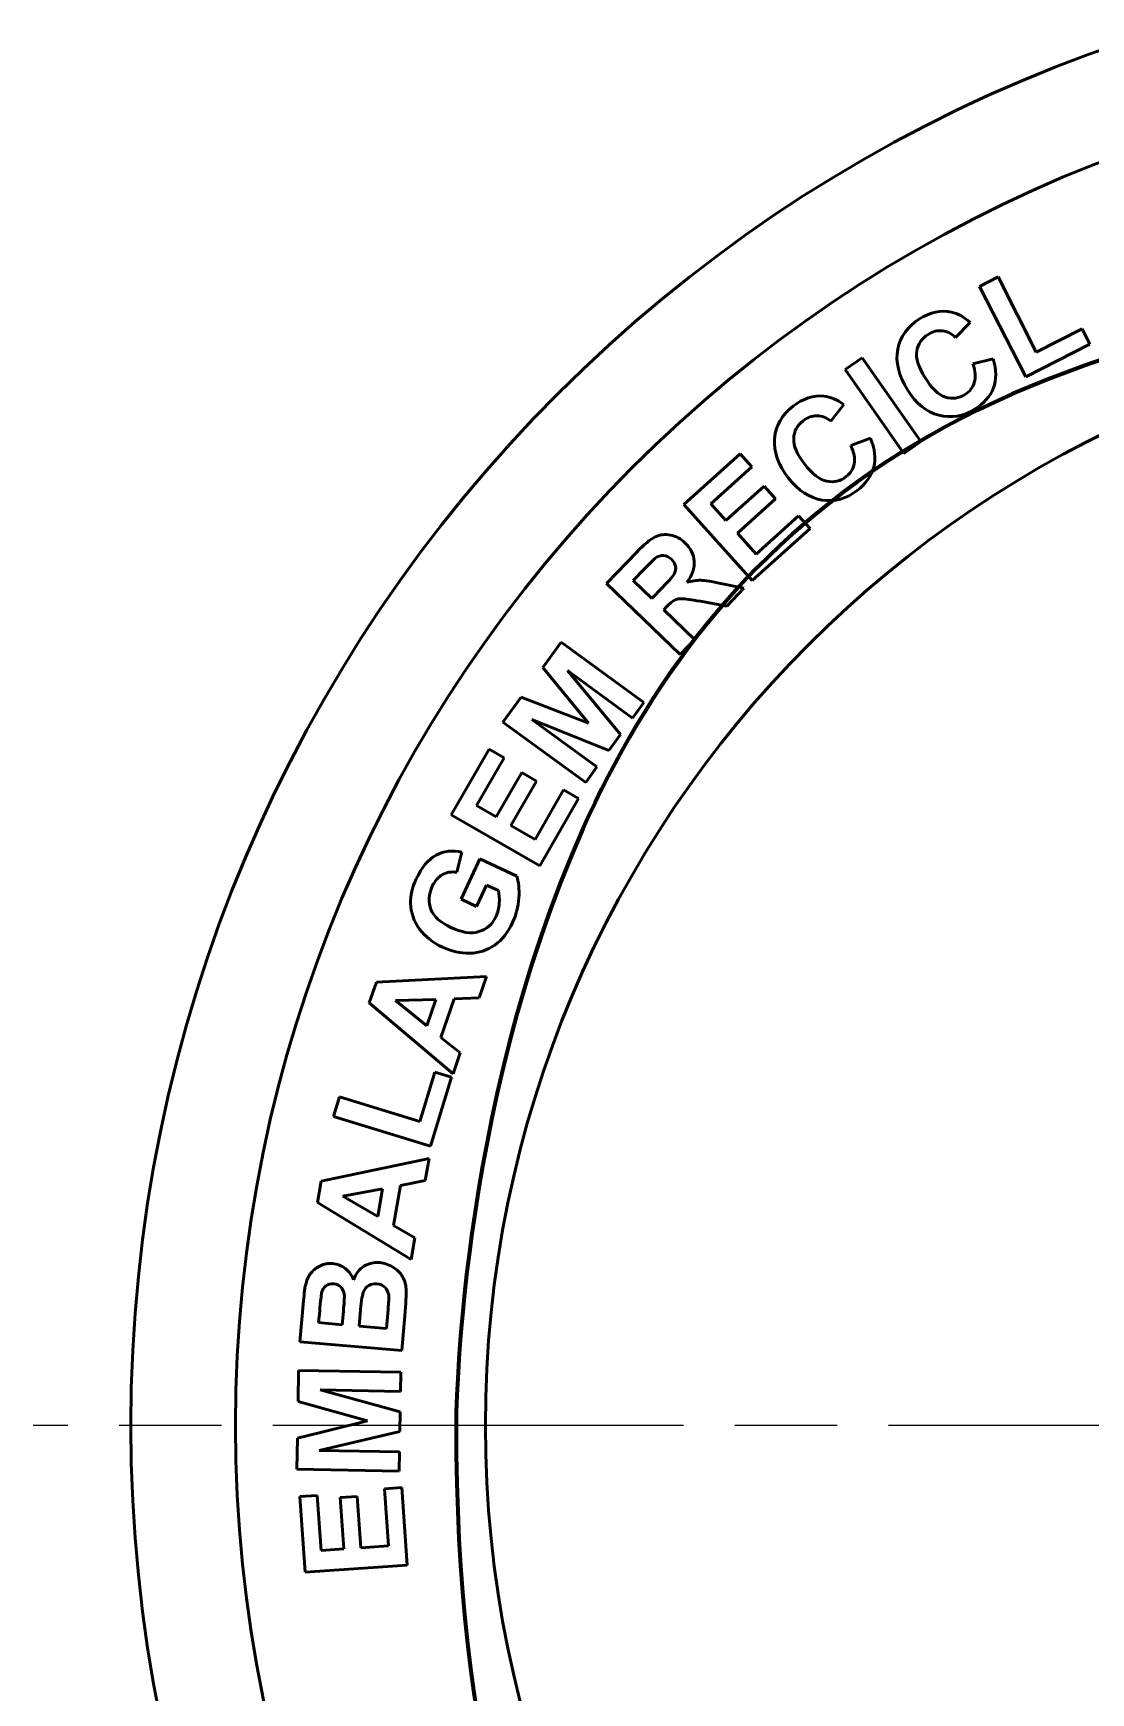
# Model space of a CAD drawing. Extents: x 0 to 822, y 0 to 581.
# Drawn here: x 594.9 to 656.7, y 363.9 to 460.9 of the extents above; entities that cross this region are included whole.
import ezdxf

# ---------------------------------------------------------------- set-up
doc = ezdxf.new("R2010")
doc.units = 0
doc.header["$LTSCALE"] = 2
doc.linetypes.add('AM_ISO08W050', pattern=[18, 12, -1.5, 3, -1.5])
doc.layers.add('AM_0', color=7, linetype='CONTINUOUS', lineweight=50)
doc.layers.add('AM_7', color=4, linetype='AM_ISO08W050', lineweight=25)

msp = doc.modelspace()

# ---------------------------------------------------------------- linework, layer by layer
at = {"layer": 'AM_0'}
for radius in [85.3, 79.175]:
    msp.add_circle((685.884, 379.557), radius, dxfattribs=at)
msp.add_ellipse((685.884, 379.557), major_axis=(-64.566, 0), ratio=0.999987, start_param=1.570796326844421, end_param=7.853981634024008, dxfattribs=at)
at = {"layer": 'AM_0', "color": 7}
for points in [[(650.217, 446.138), (650.217, 446.138), (651.293, 446.686), (651.293, 446.686)], [(651.293, 446.686), (651.293, 446.686), (653.529, 442.299), (653.529, 442.299)], [(652.911, 440.852), (652.911, 440.852), (650.217, 446.138), (650.217, 446.138)], [(645.429, 442.463), (645.573, 443.202), (646, 443.793), (646.711, 444.238)], [(646.711, 444.238), (647.331, 444.625), (647.949, 444.757), (648.566, 444.632)], [(648.566, 444.632), (648.933, 444.56), (649.3, 444.356), (649.67, 444.022)], [(647.206, 443.33), (646.83, 443.095), (646.608, 442.77), (646.543, 442.353)], [(648.041, 443.535), (647.756, 443.569), (647.477, 443.5), (647.206, 443.33)], [(648.806, 443.146), (648.583, 443.373), (648.328, 443.502), (648.041, 443.535)], [(649.67, 444.022), (649.67, 444.022), (648.806, 443.146), (648.806, 443.146)], [(653.529, 442.299), (653.529, 442.299), (656.204, 443.662), (656.204, 443.662)], [(656.204, 443.662), (656.204, 443.662), (656.662, 442.763), (656.662, 442.763)], [(646.004, 440.087), (645.476, 440.931), (645.285, 441.723), (645.429, 442.463)], [(646.543, 442.353), (646.478, 441.938), (646.634, 441.428), (647.012, 440.823)], [(656.662, 442.763), (656.662, 442.763), (652.911, 440.852), (652.911, 440.852)], [(642.358, 441.276), (642.358, 441.276), (643.347, 441.969), (643.347, 441.969)], [(643.347, 441.969), (643.347, 441.969), (646.778, 437.069), (646.778, 437.069)], [(649.821, 441.601), (649.821, 441.601), (651.01, 441.907), (651.01, 441.907)], [(649.908, 440.521), (649.997, 440.816), (649.967, 441.177), (649.821, 441.601)], [(651.01, 441.907), (651.203, 441.258), (651.207, 440.689), (651.021, 440.199)], [(645.789, 436.377), (645.789, 436.377), (642.358, 441.276), (642.358, 441.276)], [(647.012, 440.823), (647.413, 440.182), (647.813, 439.796), (648.214, 439.669)], [(649.368, 439.822), (649.641, 439.993), (649.821, 440.225), (649.908, 440.521)], [(639.313, 439.133), (639.889, 439.583), (640.49, 439.779), (641.117, 439.719)], [(641.117, 439.719), (641.489, 439.686), (641.876, 439.522), (642.278, 439.228)], [(647.834, 438.606), (647.113, 438.796), (646.502, 439.289), (646.004, 440.087)], [(648.214, 439.669), (648.615, 439.54), (648.999, 439.592), (649.368, 439.822)], [(651.021, 440.199), (650.836, 439.71), (650.47, 439.294), (649.925, 438.954)], [(638.224, 437.234), (638.29, 437.984), (638.652, 438.617), (639.313, 439.133)], [(640.71, 438.574), (640.422, 438.577), (640.152, 438.479), (639.9, 438.282)], [(641.511, 438.267), (641.265, 438.469), (640.998, 438.571), (640.71, 438.574)], [(642.278, 439.228), (642.278, 439.228), (641.511, 438.267), (641.511, 438.267)], [(649.925, 438.954), (649.252, 438.533), (648.554, 438.418), (647.834, 438.606)], [(639.9, 438.282), (639.551, 438.01), (639.364, 437.662), (639.344, 437.242)], [(639.044, 434.931), (638.431, 435.716), (638.158, 436.483), (638.224, 437.234)], [(639.344, 437.242), (639.322, 436.821), (639.53, 436.331), (639.969, 435.769)], [(642.682, 436.837), (642.682, 436.837), (643.832, 437.265), (643.832, 437.265)], [(642.881, 435.772), (642.938, 436.074), (642.871, 436.429), (642.682, 436.837)], [(643.832, 437.265), (644.092, 436.64), (644.156, 436.074), (644.022, 435.567)], [(646.778, 437.069), (646.778, 437.069), (645.789, 436.377), (645.789, 436.377)], [(632.922, 433.382), (632.922, 433.382), (636.217, 436.349), (636.217, 436.349)], [(636.894, 435.596), (636.894, 435.596), (634.496, 433.437), (634.496, 433.437)], [(636.217, 436.349), (636.217, 436.349), (636.894, 435.596), (636.894, 435.596)], [(639.969, 435.769), (640.435, 435.173), (640.873, 434.831), (641.285, 434.747)], [(642.417, 435.02), (642.671, 435.218), (642.825, 435.468), (642.881, 435.772)], [(644.022, 435.567), (643.889, 435.061), (643.568, 434.61), (643.062, 434.214)], [(641.019, 433.65), (640.282, 433.763), (639.623, 434.19), (639.044, 434.931)], [(641.285, 434.747), (641.698, 434.661), (642.075, 434.752), (642.417, 435.02)], [(635.383, 432.452), (635.383, 432.452), (637.614, 434.461), (637.614, 434.461)], [(638.288, 433.713), (638.288, 433.713), (636.057, 431.704), (636.057, 431.704)], [(637.614, 434.461), (637.614, 434.461), (638.288, 433.713), (638.288, 433.713)], [(643.062, 434.214), (642.437, 433.726), (641.755, 433.538), (641.019, 433.65)], [(636.924, 428.937), (636.924, 428.937), (632.922, 433.382), (632.922, 433.382)], [(634.496, 433.437), (634.496, 433.437), (635.383, 432.452), (635.383, 432.452)], [(637.146, 430.494), (637.146, 430.494), (639.629, 432.73), (639.629, 432.73)], [(639.629, 432.73), (639.629, 432.73), (640.304, 431.98), (640.304, 431.98)], [(631.248, 431.498), (631.526, 431.632), (631.825, 431.667), (632.143, 431.602)], [(636.057, 431.704), (636.057, 431.704), (637.146, 430.494), (637.146, 430.494)], [(640.304, 431.98), (640.304, 431.98), (636.924, 428.937), (636.924, 428.937)], [(630.164, 430.609), (630.608, 431.069), (630.969, 431.364), (631.248, 431.498)], [(632.143, 431.602), (632.463, 431.535), (632.748, 431.38), (633.002, 431.134)], [(633.002, 431.134), (633.325, 430.822), (633.5, 430.469), (633.528, 430.077)], [(628.398, 428.78), (628.398, 428.78), (630.164, 430.609), (630.164, 430.609)], [(631.246, 430.244), (631.169, 430.182), (630.96, 429.975), (630.62, 429.623)], [(631.732, 430.408), (631.568, 430.416), (631.407, 430.362), (631.246, 430.244)], [(632.195, 430.185), (632.049, 430.325), (631.895, 430.399), (631.732, 430.408)], [(632.432, 429.786), (632.402, 429.927), (632.324, 430.06), (632.195, 430.185)], [(632.379, 429.366), (632.444, 429.503), (632.461, 429.643), (632.432, 429.786)], [(633.528, 430.077), (633.555, 429.685), (633.413, 429.272), (633.102, 428.842)], [(632.7, 424.625), (632.7, 424.625), (628.398, 428.78), (628.398, 428.78)], [(630.62, 429.623), (630.62, 429.623), (629.966, 428.946), (629.966, 428.946)], [(629.966, 428.946), (629.966, 428.946), (631.057, 427.892), (631.057, 427.892)], [(631.677, 428.534), (632.079, 428.951), (632.314, 429.228), (632.379, 429.366)], [(633.102, 428.842), (633.395, 428.924), (633.665, 428.963), (633.914, 428.959)], [(633.914, 428.959), (634.163, 428.954), (634.554, 428.894), (635.089, 428.778)], [(635.089, 428.778), (635.089, 428.778), (636.436, 428.493), (636.436, 428.493)], [(631.057, 427.892), (631.057, 427.892), (631.677, 428.534), (631.677, 428.534)], [(632.384, 427.795), (632.263, 427.734), (632.107, 427.604), (631.913, 427.404)], [(636.436, 428.493), (636.436, 428.493), (635.433, 427.455), (635.433, 427.455)], [(631.913, 427.404), (631.913, 427.404), (631.744, 427.229), (631.744, 427.229)], [(631.744, 427.229), (631.744, 427.229), (633.54, 425.494), (633.54, 425.494)], [(635.433, 427.455), (635.433, 427.455), (633.89, 427.731), (633.89, 427.731)], [(624.677, 423.867), (624.677, 423.867), (625.742, 425.333), (625.742, 425.333)], [(625.742, 425.333), (625.742, 425.333), (630.581, 421.817), (630.581, 421.817)], [(633.54, 425.494), (633.54, 425.494), (632.7, 424.625), (632.7, 424.625)], [(627.348, 420.601), (627.348, 420.601), (624.677, 423.867), (624.677, 423.867)], [(629.922, 420.91), (629.922, 420.91), (626.113, 423.678), (626.113, 423.678)], [(626.113, 423.678), (626.113, 423.678), (629.224, 419.949), (629.224, 419.949)], [(622.347, 420.659), (622.347, 420.659), (623.409, 422.122), (623.409, 422.122)], [(623.409, 422.122), (623.409, 422.122), (627.348, 420.601), (627.348, 420.601)], [(630.581, 421.817), (630.581, 421.817), (629.922, 420.91), (629.922, 420.91)], [(627.186, 417.144), (627.186, 417.144), (622.347, 420.659), (622.347, 420.659)], [(628.54, 419.008), (628.54, 419.008), (624.035, 420.818), (624.035, 420.818)], [(624.035, 420.818), (624.035, 420.818), (627.844, 418.051), (627.844, 418.051)], [(619.314, 415.253), (619.314, 415.253), (621.531, 419.093), (621.531, 419.093)], [(621.531, 419.093), (621.531, 419.093), (622.407, 418.587), (622.407, 418.587)], [(629.224, 419.949), (629.224, 419.949), (628.54, 419.008), (628.54, 419.008)], [(622.407, 418.587), (622.407, 418.587), (620.794, 415.792), (620.794, 415.792)], [(627.844, 418.051), (627.844, 418.051), (627.186, 417.144), (627.186, 417.144)], [(621.942, 415.13), (621.942, 415.13), (623.443, 417.73), (623.443, 417.73)], [(624.315, 417.226), (624.315, 417.226), (622.814, 414.626), (622.814, 414.626)], [(623.443, 417.73), (623.443, 417.73), (624.315, 417.226), (624.315, 417.226)], [(624.224, 413.812), (624.224, 413.812), (625.894, 416.705), (625.894, 416.705)], [(626.767, 416.201), (626.767, 416.201), (624.493, 412.263), (624.493, 412.263)], [(625.894, 416.705), (625.894, 416.705), (626.767, 416.201), (626.767, 416.201)], [(624.493, 412.263), (624.493, 412.263), (619.314, 415.253), (619.314, 415.253)], [(620.794, 415.792), (620.794, 415.792), (621.942, 415.13), (621.942, 415.13)], [(622.814, 414.626), (622.814, 414.626), (624.224, 413.812), (624.224, 413.812)], [(618.436, 412.891), (618.895, 413.138), (619.398, 413.199), (619.947, 413.075)], [(617.278, 411.512), (617.591, 412.184), (617.978, 412.645), (618.436, 412.891)], [(619.947, 413.075), (619.947, 413.075), (619.644, 411.894), (619.644, 411.894)], [(619.893, 410.315), (619.893, 410.315), (620.993, 412.674), (620.993, 412.674)], [(620.993, 412.674), (620.993, 412.674), (623.152, 411.667), (623.152, 411.667)], [(616.943, 410.088), (616.924, 410.519), (617.036, 410.994), (617.278, 411.512)], [(618.812, 411.757), (618.559, 411.618), (618.36, 411.391), (618.213, 411.076)], [(619.644, 411.894), (619.342, 411.941), (619.064, 411.896), (618.812, 411.757)], [(623.152, 411.667), (623.267, 411.334), (623.308, 410.911), (623.274, 410.396)], [(618.213, 411.076), (617.99, 410.597), (617.964, 410.147), (618.135, 409.723)], [(620.807, 409.889), (620.807, 409.889), (619.893, 410.315), (619.893, 410.315)], [(621.391, 411.142), (621.391, 411.142), (620.807, 409.889), (620.807, 409.889)], [(622.079, 410.822), (622.079, 410.822), (621.391, 411.142), (621.391, 411.142)], [(622.129, 410.076), (622.146, 410.348), (622.129, 410.597), (622.079, 410.822)], [(623.274, 410.396), (623.239, 409.883), (623.118, 409.403), (622.91, 408.957)], [(617.466, 408.578), (617.139, 409.02), (616.963, 409.523), (616.943, 410.088)], [(618.135, 409.723), (618.308, 409.298), (618.692, 408.949), (619.289, 408.67)], [(620.936, 408.424), (621.391, 408.56), (621.726, 408.86), (621.942, 409.323)], [(621.942, 409.323), (622.049, 409.552), (622.111, 409.803), (622.129, 410.076)], [(618.807, 407.521), (618.242, 407.785), (617.795, 408.137), (617.466, 408.578)], [(619.289, 408.67), (619.931, 408.371), (620.481, 408.288), (620.936, 408.424)], [(622.91, 408.957), (622.646, 408.391), (622.297, 407.951), (621.863, 407.64)], [(620.399, 407.166), (619.857, 407.161), (619.327, 407.279), (618.807, 407.521)], [(621.863, 407.64), (621.428, 407.33), (620.941, 407.172), (620.399, 407.166)], [(614.53, 404.272), (614.53, 404.272), (614.946, 405.479), (614.946, 405.479)], [(614.946, 405.479), (614.946, 405.479), (621.381, 405.797), (621.381, 405.797)], [(621.381, 405.797), (621.381, 405.797), (620.953, 404.554), (620.953, 404.554)], [(618.419, 404.464), (618.419, 404.464), (616.052, 404.407), (616.052, 404.407)], [(617.888, 402.921), (617.888, 402.921), (618.419, 404.464), (618.419, 404.464)], [(619.497, 404.502), (619.497, 404.502), (618.719, 402.242), (618.719, 402.242)], [(620.953, 404.554), (620.953, 404.554), (619.497, 404.502), (619.497, 404.502)], [(619.427, 400.122), (619.427, 400.122), (614.53, 404.272), (614.53, 404.272)], [(616.052, 404.407), (616.052, 404.407), (617.888, 402.921), (617.888, 402.921)], [(618.719, 402.242), (618.719, 402.242), (619.844, 401.333), (619.844, 401.333)], [(619.844, 401.333), (619.844, 401.333), (619.427, 400.122), (619.427, 400.122)], [(617.492, 397.338), (617.492, 397.338), (618.369, 400.209), (618.369, 400.209)], [(619.334, 399.914), (619.334, 399.914), (618.103, 395.888), (618.103, 395.888)], [(618.369, 400.209), (618.369, 400.209), (619.334, 399.914), (619.334, 399.914)], [(612.43, 397.623), (612.43, 397.623), (612.783, 398.777), (612.783, 398.777)], [(612.783, 398.777), (612.783, 398.777), (617.492, 397.338), (617.492, 397.338)], [(618.103, 395.888), (618.103, 395.888), (612.43, 397.623), (612.43, 397.623)], [(611.714, 393.85), (611.714, 393.85), (618.021, 395.171), (618.021, 395.171)], [(618.021, 395.171), (618.021, 395.171), (617.792, 393.876), (617.792, 393.876)], [(611.493, 392.593), (611.493, 392.593), (611.714, 393.85), (611.714, 393.85)], [(617.792, 393.876), (617.792, 393.876), (616.363, 393.598), (616.363, 393.598)], [(615.304, 393.391), (615.304, 393.391), (612.975, 392.965), (612.975, 392.965)], [(612.975, 392.965), (612.975, 392.965), (615.021, 391.784), (615.021, 391.784)], [(615.021, 391.784), (615.021, 391.784), (615.304, 393.391), (615.304, 393.391)], [(616.363, 393.598), (616.363, 393.598), (615.948, 391.243), (615.948, 391.243)], [(616.978, 389.26), (616.978, 389.26), (611.493, 392.593), (611.493, 392.593)], [(615.948, 391.243), (615.948, 391.243), (617.201, 390.522), (617.201, 390.522)], [(617.201, 390.522), (617.201, 390.522), (616.978, 389.26), (616.978, 389.26)], [(611.669, 388.903), (611.886, 389.007), (612.124, 389.048), (612.381, 389.025)], [(612.381, 389.025), (612.66, 389.001), (612.91, 388.903), (613.13, 388.733)], [(614.214, 388.865), (614.486, 389.038), (614.794, 389.109), (615.138, 389.079)], [(615.138, 389.079), (615.409, 389.055), (615.667, 388.97), (615.912, 388.821)], [(610.831, 387.89), (610.89, 388.118), (610.99, 388.318), (611.131, 388.49)], [(611.131, 388.49), (611.272, 388.662), (611.45, 388.799), (611.669, 388.903)], [(613.13, 388.733), (613.35, 388.562), (613.507, 388.342), (613.601, 388.076)], [(613.601, 388.076), (613.738, 388.428), (613.943, 388.693), (614.214, 388.865)], [(615.912, 388.821), (616.157, 388.673), (616.347, 388.482), (616.48, 388.251)], [(616.48, 388.251), (616.614, 388.02), (616.685, 387.743), (616.693, 387.419)], [(610.679, 386.84), (610.72, 387.311), (610.77, 387.662), (610.831, 387.89)], [(611.739, 387.292), (611.714, 387.174), (611.678, 386.832), (611.628, 386.266)], [(611.986, 387.728), (611.862, 387.635), (611.78, 387.49), (611.739, 387.292)], [(612.449, 387.84), (612.265, 387.856), (612.111, 387.819), (611.986, 387.728)], [(612.9, 387.623), (612.792, 387.751), (612.642, 387.823), (612.449, 387.84)], [(613.07, 387.118), (613.064, 387.326), (613.007, 387.494), (612.9, 387.623)], [(613.014, 386.243), (613.055, 386.711), (613.073, 387.003), (613.07, 387.118)], [(614.2, 387.398), (614.129, 387.24), (614.07, 386.886), (614.022, 386.339)], [(614.506, 387.75), (614.374, 387.674), (614.271, 387.557), (614.2, 387.398)], [(614.972, 387.841), (614.794, 387.857), (614.638, 387.825), (614.506, 387.75)], [(615.464, 387.627), (615.348, 387.751), (615.183, 387.822), (614.972, 387.841)], [(615.663, 387.17), (615.647, 387.351), (615.579, 387.504), (615.464, 387.627)], [(615.627, 386.341), (615.665, 386.775), (615.678, 387.051), (615.663, 387.17)], [(616.693, 387.419), (616.696, 387.218), (616.668, 386.732), (616.606, 385.965)], [(610.47, 384.458), (610.47, 384.458), (610.679, 386.84), (610.679, 386.84)], [(611.628, 386.266), (611.628, 386.266), (611.568, 385.575), (611.568, 385.575)], [(612.945, 385.455), (612.945, 385.455), (613.014, 386.243), (613.014, 386.243)], [(614.022, 386.339), (614.022, 386.339), (613.937, 385.368), (613.937, 385.368)], [(615.529, 385.229), (615.529, 385.229), (615.627, 386.341), (615.627, 386.341)], [(611.568, 385.575), (611.568, 385.575), (612.945, 385.455), (612.945, 385.455)], [(613.937, 385.368), (613.937, 385.368), (615.529, 385.229), (615.529, 385.229)], [(616.606, 385.965), (616.606, 385.965), (616.429, 383.937), (616.429, 383.937)], [(616.429, 383.937), (616.429, 383.937), (610.47, 384.458), (610.47, 384.458)], [(610.366, 380.969), (610.366, 380.969), (610.398, 382.781), (610.398, 382.781)], [(610.398, 382.781), (610.398, 382.781), (616.378, 382.676), (616.378, 382.676)], [(616.378, 382.676), (616.378, 382.676), (616.358, 381.555), (616.358, 381.555)], [(616.358, 381.555), (616.358, 381.555), (611.651, 381.638), (611.651, 381.638)], [(611.651, 381.638), (611.651, 381.638), (616.338, 380.368), (616.338, 380.368)], [(614.427, 379.826), (614.427, 379.826), (610.366, 380.969), (610.366, 380.969)], [(616.338, 380.368), (616.338, 380.368), (616.317, 379.205), (616.317, 379.205)], [(610.328, 378.813), (610.328, 378.813), (614.427, 379.826), (614.427, 379.826)], [(610.297, 377.005), (610.297, 377.005), (610.328, 378.813), (610.328, 378.813)], [(616.317, 379.205), (616.317, 379.205), (611.589, 378.104), (611.589, 378.104)], [(611.589, 378.104), (611.589, 378.104), (616.297, 378.022), (616.297, 378.022)], [(616.297, 378.022), (616.297, 378.022), (616.277, 376.901), (616.277, 376.901)], [(616.277, 376.901), (616.277, 376.901), (610.297, 377.005), (610.297, 377.005)], [(610.475, 375.408), (610.475, 375.408), (611.485, 375.478), (611.485, 375.478)], [(610.784, 370.984), (610.784, 370.984), (610.475, 375.408), (610.475, 375.408)], [(611.485, 375.478), (611.485, 375.478), (611.71, 372.259), (611.71, 372.259)], [(612.823, 375.347), (612.823, 375.347), (613.827, 375.417), (613.827, 375.417)], [(613.827, 375.417), (613.827, 375.417), (614.037, 372.422), (614.037, 372.422)], [(615.428, 375.868), (615.428, 375.868), (616.433, 375.939), (616.433, 375.939)], [(615.661, 372.536), (615.661, 372.536), (615.428, 375.868), (615.428, 375.868)], [(616.433, 375.939), (616.433, 375.939), (616.751, 371.402), (616.751, 371.402)], [(613.032, 372.352), (613.032, 372.352), (612.823, 375.347), (612.823, 375.347)], [(614.037, 372.422), (614.037, 372.422), (615.661, 372.536), (615.661, 372.536)], [(611.71, 372.259), (611.71, 372.259), (613.032, 372.352), (613.032, 372.352)], [(616.751, 371.402), (616.751, 371.402), (610.784, 370.984), (610.784, 370.984)]]:
    msp.add_open_spline(points, degree=3, dxfattribs=at)
at = {"layer": 'AM_0', "color": 7, "lineweight": 70}
msp.add_open_spline([(685.884, 445.84), (722.486, 445.84), (752.168, 416.158), (752.168, 379.557), (752.168, 379.557), (752.168, 342.957), (722.486, 313.275), (685.884, 313.275), (685.884, 313.275), (649.283, 313.275), (619.601, 342.957), (619.601, 379.557), (619.601, 379.557), (619.601, 416.158), (649.283, 445.84), (685.884, 445.84)], degree=3, knots=[0, 0, 0, 0, 0.25, 0.25, 0.25, 0.375, 0.5, 0.5, 0.5, 0.625, 0.75, 0.75, 0.75, 0.875, 1, 1, 1, 1], dxfattribs=at)
at = {"layer": 'AM_0', "color": 7}
msp.add_open_spline([(633.89, 427.731), (633.34, 427.831), (632.982, 427.882), (632.816, 427.884), (632.816, 427.884), (632.649, 427.886), (632.506, 427.856), (632.384, 427.795)], degree=3, knots=[0.6666667, 0.6666667, 0.6666667, 0.6666667, 0.7222222, 0.7222222, 0.7222222, 0.75, 0.7777778, 0.7777778, 0.7777778, 0.7777778], dxfattribs=at)
at = {"layer": 'AM_7'}
msp.add_line((776.894, 379.557), (594.875, 379.557), dxfattribs=at)

doc.saveas('drawing.dxf')
